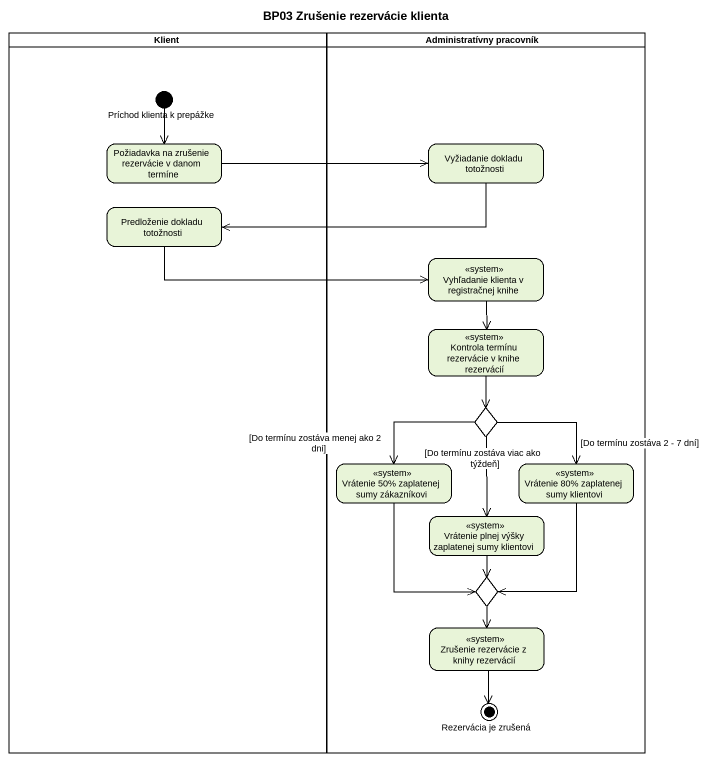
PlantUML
@startuml
title BP03 Zrušenie rezervácie klienta
hide empty description
state Klient <<partition>> {
  state "Príchod klienta k prepážke" as Príchod_klienta_k_prepážke <<start>>
  state "Požiadavka na zrušenie rezervácie v danom termíne" as Požiadavka_na_zrušenie
  state "Predloženie dokladu totožnosti" as Predloženie_dokladu
}
state "Administratívny pracovník" as Administratívny_pracovník <<partition>> {
  state "Vyžiadanie dokladu totožnosti" as Vyžiadanie_dokladu
  state "Vyhľadanie klienta v registračnej knihe" as Vyhľadanie_klienta_v <<system>>
  state "Kontrola termínu rezervácie v knihe rezervácií" as Kontrola_termínu_rezervácie <<system>>
  state choice1 <<choice>>
  state "Vrátenie 50% zaplatenej sumy zákazníkovi" as Vrátenie_50_zaplatenej_sumy <<system>>
  state "Vrátenie 80% zaplatenej sumy klientovi" as Vrátenie_80_zaplatenej_sumy <<system>>
  state "Vrátenie plnej výšky zaplatenej sumy klientovi" as Vrátenie_plnej_výšky <<system>>
  state choice2 <<choice>>
  state "Zrušenie rezervácie z knihy rezervácií" as Zrušenie_rezervácie_z_knihy <<system>>
  state "Rezervácia je zrušená" as Rezervácia_je_zrušená <<end>>
}
Príchod_klienta_k_prepážke --> Požiadavka_na_zrušenie
Požiadavka_na_zrušenie -right-> Vyžiadanie_dokladu
Vyžiadanie_dokladu -left-> Predloženie_dokladu
Predloženie_dokladu -right-> Vyhľadanie_klienta_v
Vyhľadanie_klienta_v --> Kontrola_termínu_rezervácie
Kontrola_termínu_rezervácie --> choice1
choice1 --> Vrátenie_50_zaplatenej_sumy : [Do termínu zostáva menej ako 2 dni]
choice1 --> Vrátenie_80_zaplatenej_sumy : [Do termínu zostáva 2 - 7 dní]
choice1 --> Vrátenie_plnej_výšky : [Do termínu zostáva viac ako týždeň]
Vrátenie_50_zaplatenej_sumy --> choice2
Vrátenie_80_zaplatenej_sumy --> choice2
Vrátenie_plnej_výšky --> choice2
choice2 --> Zrušenie_rezervácie_z_knihy
Zrušenie_rezervácie_z_knihy --> Rezervácia_je_zrušená
@enduml
